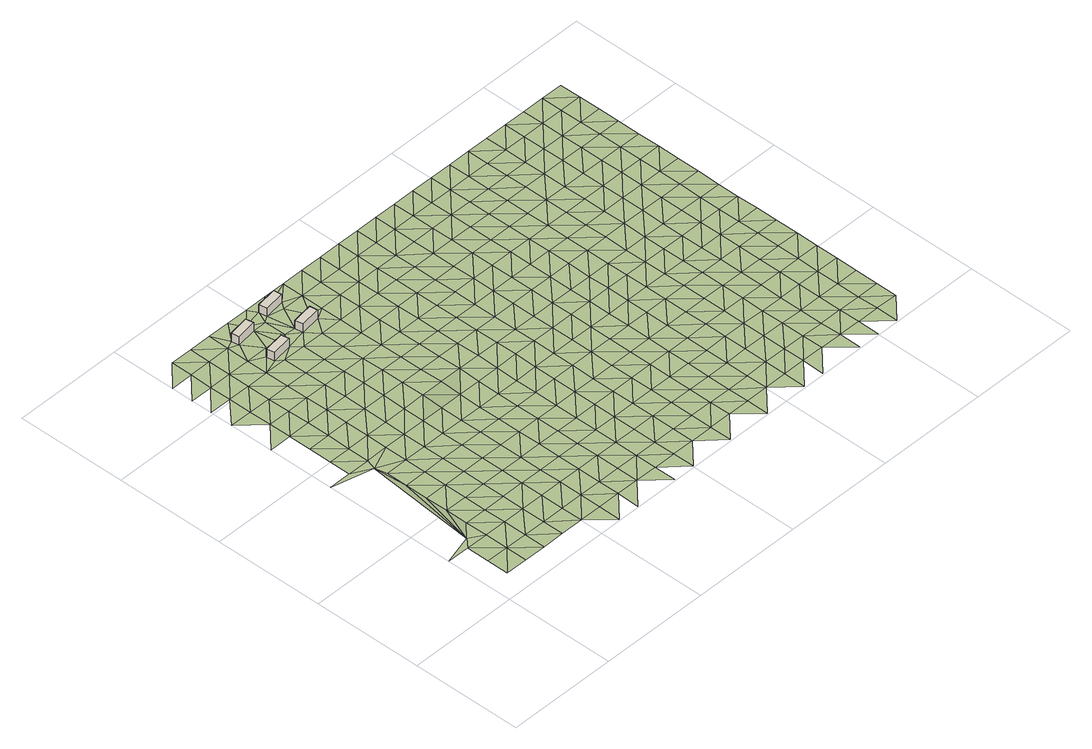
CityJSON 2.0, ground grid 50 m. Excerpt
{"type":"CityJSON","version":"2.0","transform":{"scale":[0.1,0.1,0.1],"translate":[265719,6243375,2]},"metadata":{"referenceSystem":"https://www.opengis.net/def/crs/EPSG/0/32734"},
"CityObjects":{
"building1":{"type":"Building","attributes":{"building":"transportation","building:levels":"1","footprint":{"type":"Polygon"},"plus_code":"CMX2X9XQ+XCV","ground_height":2.51,"building_height":4.1,"roof_height":6.61},"geometry":[{"type":"Solid","lod":"1","boundaries":[[[[0,1,2,3]],[[1,4,5,2]],[[4,6,7,5]],[[6,0,3,7]],[[3,2,5,7]],[[6,4,1,0]]]]}]},
"building2":{"type":"Building","attributes":{"building":"transportation","building:levels":"1","footprint":{"type":"Polygon"},"plus_code":"CJXVXQXP+X4W","ground_height":2.57,"building_height":4.1,"roof_height":6.67},"geometry":[{"type":"Solid","lod":"1","boundaries":[[[[8,9,10,11]],[[9,12,13,10]],[[12,14,15,13]],[[14,8,11,15]],[[11,10,13,15]],[[14,12,9,8]]]]}]},
"building3":{"type":"Building","attributes":{"building":"transportation","building:levels":"1","footprint":{"type":"Polygon"},"plus_code":"CMXXX3XF+XRX","ground_height":2.49,"building_height":4.1,"roof_height":6.59},"geometry":[{"type":"Solid","lod":"1","boundaries":[[[[16,17,18,19]],[[17,20,21,18]],[[20,22,23,21]],[[22,16,19,23]],[[19,18,21,23]],[[22,20,17,16]]]]}]},
"building4":{"type":"Building","attributes":{"building":"transportation","building:levels":"1","footprint":{"type":"Polygon"},"plus_code":"CMXRX9XM+XQV","ground_height":2.55,"building_height":4.1,"roof_height":6.65},"geometry":[{"type":"Solid","lod":"1","boundaries":[[[[24,25,26,27]],[[25,28,29,26]],[[28,30,31,29]],[[30,24,27,31]],[[27,26,29,31]],[[30,28,25,24]]]]}]},
"terrain1":{"type":"TINRelief","geometry":[{"type":"CompositeSurface","lod":"1","boundaries":[[[32,33,34]],[[35,36,37]],[[36,35,34]],[[37,38,35]],[[39,32,34]],[[39,34,35]],[[38,40,35]],[[41,32,39]],[[32,41,42]],[[43,39,35]],[[40,44,35]],[[32,42,45]],[[39,43,41]],[[43,35,44]],[[32,45,46]],[[47,48,49]],[[50,42,41]],[[49,32,46]],[[51,44,40]],[[41,43,50]],[[45,42,52]],[[50,53,42]],[[47,54,55]],[[43,44,56]],[[44,51,57]],[[45,52,46]],[[42,53,52]],[[47,49,54]],[[58,49,46]],[[56,50,43]],[[57,56,44]],[[59,60,61]],[[62,55,63]],[[64,58,46]],[[63,55,54]],[[65,53,50]],[[64,46,52]],[[66,57,51]],[[67,61,62]],[[68,49,58]],[[69,70,59]],[[65,50,56]],[[67,62,63]],[[53,71,52]],[[72,54,49]],[[73,70,69]],[[64,68,58]],[[71,53,65]],[[74,56,57]],[[75,59,61]],[[66,76,57]],[[77,61,67]],[[49,68,72]],[[78,63,54]],[[52,79,64]],[[80,73,81]],[[74,57,76]],[[75,61,77]],[[79,52,71]],[[82,69,59]],[[83,65,56]],[[54,72,78]],[[84,67,63]],[[85,68,64]],[[86,87,81]],[[71,65,83]],[[59,75,82]],[[83,56,74]],[[64,79,85]],[[88,73,69]],[[78,84,63]],[[66,89,76]],[[90,77,67]],[[91,86,92]],[[66,93,94]],[[72,68,95]],[[96,79,71]],[[88,69,82]],[[68,85,97]],[[98,81,73]],[[66,94,89]],[[67,84,90]],[[83,96,71]],[[72,95,78]],[[74,76,99]],[[100,75,77]],[[97,95,68]],[[85,79,101]],[[73,88,98]],[[86,81,102]],[[75,100,82]],[[74,99,83]],[[99,76,89]],[[100,77,90]],[[96,101,79]],[[92,86,102]],[[84,78,103]],[[93,104,94]],[[105,97,85]],[[95,106,78]],[[102,81,98]],[[107,96,83]],[[82,108,88]],[[101,105,85]],[[89,94,104]],[[84,103,90]],[[103,78,106]],[[108,82,100]],[[107,83,99]],[[109,95,97]],[[96,110,101]],[[98,88,111]],[[112,92,102]],[[105,113,97]],[[110,96,107]],[[108,111,88]],[[99,89,114]],[[100,90,115]],[[89,104,116]],[[103,117,90]],[[109,97,113]],[[118,106,95]],[[119,105,101]],[[102,98,120]],[[115,108,100]],[[107,99,114]],[[114,89,116]],[[115,90,117]],[[119,101,110]],[[111,121,98]],[[95,109,118]],[[120,112,102]],[[122,103,106]],[[104,123,124]],[[125,113,105]],[[98,121,120]],[[107,126,110]],[[127,111,108]],[[105,119,125]],[[124,116,104]],[[122,106,118]],[[108,115,127]],[[114,126,107]],[[128,117,103]],[[6,121,111]],[[129,109,113]],[[130,112,120]],[[113,125,131]],[[119,110,132]],[[6,111,0]],[[103,122,128]],[[126,133,110]],[[111,127,134]],[[111,134,0]],[[120,121,8]],[[115,117,135]],[[136,114,116]],[[137,116,124]],[[129,113,131]],[[138,118,109]],[[119,132,125]],[[132,110,133]],[[139,121,6]],[[115,135,127]],[[114,136,126]],[[120,14,130]],[[121,139,8]],[[136,116,137]],[[135,117,128]],[[120,8,14]],[[109,129,138]],[[140,122,118]],[[131,125,141]],[[134,127,142]],[[143,133,126]],[[132,141,125]],[[1,0,134]],[[140,118,138]],[[135,142,127]],[[144,130,14]],[[126,136,143]],[[139,6,4]],[[145,137,124]],[[146,128,122]],[[124,147,148]],[[8,139,9]],[[129,131,149]],[[141,150,131]],[[136,137,145]],[[151,132,133]],[[124,148,145]],[[122,140,146]],[[133,143,152]],[[142,153,134]],[[134,153,1]],[[129,149,138]],[[154,135,128]],[[14,12,144]],[[149,131,150]],[[4,9,139]],[[132,151,141]],[[151,133,152]],[[135,154,142]],[[143,136,155]],[[154,128,146]],[[138,156,140]],[[157,4,1]],[[155,136,145]],[[157,9,4]],[[158,150,141]],[[149,156,138]],[[159,152,143]],[[160,153,142]],[[16,1,153]],[[141,151,158]],[[161,12,9]],[[148,162,145]],[[140,163,146]],[[12,164,144]],[[157,1,16]],[[142,154,160]],[[155,159,143]],[[161,9,157]],[[163,140,156]],[[148,165,162]],[[166,149,150]],[[151,152,167]],[[150,158,168]],[[169,155,145]],[[146,170,154]],[[171,12,161]],[[161,157,22]],[[159,167,152]],[[153,160,172]],[[153,172,16]],[[22,157,16]],[[12,171,164]],[[169,145,162]],[[170,146,163]],[[168,166,150]],[[173,156,149]],[[158,151,174]],[[22,24,161]],[[154,175,160]],[[161,24,171]],[[167,174,151]],[[156,173,163]],[[155,176,159]],[[149,166,173]],[[155,169,177]],[[175,154,170]],[[178,162,165]],[[179,168,158]],[[24,22,180]],[[172,160,181]],[[17,16,172]],[[155,177,176]],[[174,179,158]],[[162,178,169]],[[182,170,163]],[[167,159,183]],[[184,164,171]],[[181,160,175]],[[182,163,173]],[[22,20,180]],[[166,168,185]],[[159,176,183]],[[179,186,168]],[[25,24,180]],[[187,175,170]],[[167,188,174]],[[172,181,189]],[[189,17,172]],[[184,171,190]],[[166,185,173]],[[169,191,177]],[[169,178,192]],[[185,168,186]],[[170,182,187]],[[167,183,188]],[[176,177,191]],[[179,174,193]],[[169,192,191]],[[17,194,20]],[[181,175,195]],[[175,187,196]],[[20,197,180]],[[17,189,194]],[[182,173,198]],[[197,25,180]],[[185,199,173]],[[174,188,193]],[[179,200,186]],[[175,196,195]],[[194,197,20]],[[192,178,201]],[[182,198,187]],[[176,202,183]],[[181,203,189]],[[204,184,190]],[[190,25,204]],[[198,173,199]],[[176,191,205]],[[201,178,206]],[[179,193,200]],[[207,185,186]],[[188,183,202]],[[204,25,197]],[[176,205,202]],[[181,195,203]],[[208,191,192]],[[196,187,209]],[[210,194,189]],[[208,192,201]],[[198,209,187]],[[207,186,200]],[[185,211,199]],[[197,194,210]],[[189,203,210]],[[212,205,191]],[[188,213,193]],[[188,202,214]],[[196,215,195]],[[185,207,211]],[[209,216,196]],[[212,191,208]],[[217,198,199]],[[218,201,206]],[[200,193,213]],[[188,214,213]],[[219,204,197]],[[203,195,215]],[[196,216,215]],[[197,210,220]],[[198,217,209]],[[205,221,202]],[[217,199,211]],[[212,222,205]],[[223,208,201]],[[197,220,219]],[[207,200,224]],[[221,214,202]],[[205,222,221]],[[200,213,225]],[[208,223,212]],[[226,216,209]],[[227,210,203]],[[223,201,218]],[[203,215,228]],[[211,207,224]],[[209,217,226]],[[224,200,225]],[[227,220,210]],[[203,228,227]],[[222,212,229]],[[213,214,230]],[[221,231,214]],[[217,211,232]],[[233,215,216]],[[212,223,229]],[[216,226,234]],[[230,225,213]],[[224,232,211]],[[214,231,230]],[[219,220,235]],[[233,228,215]],[[236,220,227]],[[216,234,233]],[[218,237,223]],[[226,217,238]],[[221,222,239]],[[222,229,240]],[[220,236,235]],[[232,238,217]],[[237,218,241]],[[224,225,242]],[[221,239,231]],[[222,240,239]],[[243,225,230]],[[223,244,229]],[[245,234,226]],[[228,246,227]],[[233,247,228]],[[242,232,224]],[[244,223,237]],[[238,245,226]],[[242,225,243]],[[230,231,248]],[[228,247,246]],[[249,236,227]],[[233,234,250]],[[240,229,251]],[[248,231,239]],[[251,229,244]],[[234,245,250]],[[252,238,232]],[[253,237,241]],[[254,232,242]],[[227,246,249]],[[236,255,235]],[[247,233,256]],[[257,243,230]],[[230,248,258]],[[237,253,244]],[[240,259,239]],[[232,254,252]],[[233,250,256]],[[251,260,240]],[[238,261,245]],[[236,249,255]],[[230,258,257]],[[262,242,243]],[[248,239,259]],[[246,247,263]],[[240,260,259]],[[251,244,264]],[[238,252,261]],[[247,256,263]],[[250,245,265]],[[264,244,253]],[[262,243,257]],[[266,254,242]],[[249,246,267]],[[268,258,248]],[[250,265,256]],[[260,251,269]],[[265,245,261]],[[268,248,259]],[[246,263,267]],[[242,262,266]],[[251,264,269]],[[252,254,270]],[[257,258,271]],[[272,255,249]],[[273,259,260]],[[256,274,263]],[[267,275,249]],[[268,271,258]],[[261,252,270]],[[254,266,270]],[[274,256,265]],[[273,260,269]],[[264,253,276]],[[249,275,272]],[[277,278,253]],[[262,257,279]],[[268,259,280]],[[281,267,263]],[[271,282,257]],[[264,276,269]],[[276,253,278]],[[280,259,273]],[[281,263,274]],[[262,279,266]],[[283,265,261]],[[279,257,282]],[[261,270,284]],[[267,285,275]],[[271,268,286]],[[283,261,284]],[[268,280,287]],[[267,281,288]],[[289,274,265]],[[290,273,269]],[[276,291,269]],[[270,266,292]],[[293,278,277]],[[279,294,266]],[[267,288,285]],[[268,287,286]],[[272,275,295]],[[273,290,280]],[[274,289,281]],[[271,296,282]],[[265,283,289]],[[290,269,291]],[[292,284,270]],[[266,294,292]],[[297,276,278]],[[275,285,295]],[[271,286,296]],[[298,279,282]],[[299,287,280]],[[281,300,288]],[[297,278,293]],[[280,290,299]],[[281,289,301]],[[302,291,276]],[[283,284,303]],[[304,284,292]],[[298,282,296]],[[305,294,279]],[[285,288,300]],[[281,301,300]],[[283,303,289]],[[287,306,286]],[[276,297,302]],[[303,284,304]],[[299,307,287]],[[290,291,308]],[[279,298,305]],[[309,292,294]],[[310,293,311]],[[296,286,306]],[[287,307,306]],[[312,295,285]],[[308,299,290]],[[313,301,289]],[[285,300,314]],[[308,291,302]],[[294,305,309]],[[313,289,303]],[[315,297,293]],[[316,304,292]],[[285,314,312]],[[317,298,296]],[[318,307,299]],[[296,306,319]],[[320,300,301]],[[315,293,310]],[[292,309,316]],[[318,299,308]],[[313,321,301]],[[322,303,304]],[[323,302,297]],[[317,296,319]],[[324,305,298]],[[320,314,300]],[[325,306,307]],[[301,321,320]],[[303,322,313]],[[297,315,323]],[[322,304,316]],[[325,307,318]],[[326,308,302]],[[298,317,324]],[[327,309,305]],[[328,319,306]],[[312,314,329]],[[321,313,330]],[[331,314,320]],[[326,302,323]],[[328,306,325]],[[310,332,315]],[[309,327,316]],[[333,318,308]],[[305,324,327]],[[313,322,330]],[[314,331,329]],[[332,310,334]],[[317,319,335]],[[320,321,336]],[[333,308,326]],[[328,337,319]],[[315,338,323]],[[316,339,322]],[[340,325,318]],[[321,330,336]],[[317,335,324]],[[338,315,332]],[[339,316,327]],[[335,319,337]],[[325,340,328]],[[340,318,333]],[[341,331,320]],[[330,322,342]],[[323,343,326]],[[320,336,344]],[[324,345,327]],[[343,323,338]],[[339,342,322]],[[337,328,346]],[[345,324,335]],[[320,344,341]],[[329,331,347]],[[326,348,333]],[[336,330,349]],[[328,340,346]],[[339,327,350]],[[342,349,330]],[[348,326,343]],[[332,351,338]],[[331,341,347]],[[350,327,345]],[[332,352,353]],[[354,335,337]],[[333,355,340]],[[356,344,336]],[[337,346,357]],[[351,343,338]],[[358,342,339]],[[332,353,351]],[[333,348,355]],[[349,356,336]],[[339,350,358]],[[354,337,357]],[[335,359,345]],[[341,344,360]],[[340,361,346]],[[361,340,355]],[[356,360,344]],[[342,362,349]],[[363,348,343]],[[335,354,359]],[[343,351,364]],[[342,358,365]],[[350,345,366]],[[357,346,367]],[[368,347,341]],[[362,356,349]],[[360,369,341]],[[342,365,362]],[[343,364,363]],[[367,346,361]],[[351,353,370]],[[350,366,358]],[[371,355,348]],[[345,359,366]],[[341,369,368]],[[353,372,370]],[[354,357,373]],[[355,371,361]],[[374,360,356]],[[348,363,371]],[[375,357,367]],[[376,364,351]],[[365,358,377]],[[374,356,362]],[[359,354,373]],[[351,370,376]],[[373,357,375]],[[366,377,358]],[[378,369,360]],[[362,365,379]],[[367,361,380]],[[361,371,381]],[[360,374,378]],[[363,364,382]],[[376,383,364]],[[365,377,379]],[[384,366,359]],[[370,372,385]],[[359,373,386]],[[361,381,380]],[[387,368,369]],[[363,382,371]],[[388,375,367]],[[369,378,389]],[[364,383,382]],[[385,376,370]],[[374,362,390]],[[359,386,384]],[[391,362,379]],[[392,377,366]],[[369,389,387]],[[367,380,388]],[[373,375,393]],[[381,371,394]],[[374,390,378]],[[391,390,362]],[[395,383,376]],[[366,384,392]],[[394,371,382]],[[393,386,373]],[[379,377,396]],[[395,376,385]],[[393,375,388]],[[389,378,397]],[[381,398,380]],[[379,396,391]],[[396,377,392]],[[398,381,394]],[[390,397,378]],[[399,382,383]],[[383,395,400]],[[387,389,401]],[[402,384,386]],[[380,403,388]],[[404,386,393]],[[389,397,401]],[[383,400,399]],[[398,403,380]],[[405,394,382]],[[406,390,391]],[[386,404,402]],[[396,407,391]],[[408,392,384]],[[409,393,388]],[[410,387,401]],[[406,391,407]],[[382,399,405]],[[403,411,388]],[[412,398,394]],[[413,397,390]],[[384,402,408]],[[414,396,392]],[[409,388,411]],[[415,404,393]],[[398,412,403]],[[412,394,405]],[[390,406,413]],[[416,401,397]],[[408,414,392]],[[404,415,402]],[[417,407,396]],[[393,409,415]],[[418,411,403]],[[416,397,413]],[[419,410,401]],[[396,414,417]],[[403,412,418]],[[408,402,420]],[[421,406,407]],[[401,416,419]],[[402,415,420]],[[409,411,422]],[[421,407,417]],[[411,418,423]],[[424,413,406]],[[409,422,415]],[[425,414,408]],[[420,426,408]],[[422,411,423]],[[406,421,424]],[[416,413,427]],[[425,408,426]],[[420,415,428]],[[429,417,414]],[[416,427,419]],[[428,415,422]],[[424,427,413]],[[421,417,429]],[[414,425,429]],[[430,426,420]],[[430,420,428]],[[424,421,431]],[[432,419,427]],[[421,429,431]],[[425,426,433]],[[434,426,430]],[[435,427,424]],[[425,433,429]],[[433,426,434]],[[431,436,424]],[[435,424,436]],[[437,432,427]],[[431,429,438]],[[438,429,433]],[[427,435,437]],[[439,436,431]],[[439,431,438]],[[435,436,440]],[[441,436,439]],[[435,440,437]],[[440,436,441]],[[442,437,440]]]}]}
},
"vertices":[
[370,1533,5],[463,1547,5],[463,1547,46],[370,1533,46],[458,1584,5],[458,1584,46],[364,1570,5],[364,1570,46],
[344,1688,6],[437,1702,6],[437,1702,47],[344,1688,47],[432,1739,6],[432,1739,47],[338,1724,6],[338,1724,47],
[557,1564,5],[650,1578,5],[650,1578,46],[557,1564,46],[645,1615,5],[645,1615,46],[551,1601,5],[551,1601,46],
[530,1721,5],[623,1735,5],[623,1735,46],[530,1721,46],[618,1772,5],[618,1772,46],[524,1758,5],[524,1758,46],
[136,343,8],[0,305,10],[100,305,8],[200,200,6],[100,200,8],[100,105,8],[200,105,6],[200,305,6],[300,105,6],[200,405,5],[200,505,5],[300,305,6],[300,200,6],[200,605,5],[200,710,5],[100,905,6],[0,905,6],[186,858,6],[300,405,5],[400,105,6],[300,605,5],[300,505,5],[200,905,6],[100,1000,7],[400,305,6],[400,200,6],[200,805,6],[100,1305,7],[0,1205,7],[100,1205,9],[100,1105,9],[200,1000,8],[300,710,5],[400,405,6],[501,105,6],[200,1105,9],[300,805,6],[100,1405,5],[0,1405,5],[400,505,6],[300,905,6],[100,1510,5],[501,305,6],[200,1305,7],[501,200,6],[200,1205,9],[300,1000,8],[400,605,7],[0,1510,5],[100,1605,5],[200,1405,5],[501,405,6],[300,1105,9],[400,710,7],[100,1705,6],[0,1605,5],[200,1510,5],[601,200,7],[300,1205,9],[0,1705,6],[100,1800,8],[601,5,6],[601,105,6],[400,905,6],[501,505,6],[400,805,6],[200,1605,5],[601,305,7],[300,1305,6],[501,605,7],[200,1705,6],[400,1105,10],[701,105,6],[501,710,7],[400,1000,8],[601,405,6],[300,1405,5],[501,905,6],[601,505,6],[300,1510,5],[200,1800,8],[501,805,6],[701,305,6],[400,1305,6],[701,200,6],[400,1205,10],[501,1000,9],[601,605,6],[300,1705,6],[300,1605,5],[501,1105,10],[701,5,5],[801,105,6],[601,710,6],[701,405,6],[400,1405,5],[501,1205,10],[601,905,6],[300,1800,8],[601,805,5],[701,605,6],[701,505,6],[400,1510,5],[501,1305,7],[801,305,6],[801,200,6],[601,1000,11],[400,1605,5],[601,1105,9],[701,710,6],[501,1405,5],[801,405,6],[400,1800,7],[901,200,6],[601,1205,9],[901,5,6],[901,105,6],[701,905,6],[701,805,5],[801,605,6],[801,505,6],[501,1510,5],[601,1305,6],[901,305,6],[701,1000,12],[501,1605,5],[801,710,5],[901,405,6],[601,1405,5],[501,1705,5],[1001,105,6],[701,1105,8],[501,1800,6],[1001,5,7],[801,905,7],[901,505,6],[801,805,5],[1001,200,6],[701,1205,8],[524,1758,6],[601,1510,5],[801,1000,11],[901,605,5],[701,1305,6],[1001,405,6],[1001,305,6],[1101,105,6],[901,710,5],[601,1705,5],[701,1405,5],[801,1105,7],[1001,505,6],[601,1800,6],[901,905,8],[901,805,5],[801,1205,7],[1001,605,6],[701,1510,5],[618,1772,6],[1101,305,6],[1101,200,6],[1001,710,6],[701,1605,5],[801,1405,5],[801,1305,6],[701,1705,5],[901,1105,7],[901,1000,11],[1001,805,7],[1202,105,6],[1101,505,6],[801,1510,6],[701,1800,6],[1101,405,7],[1202,5,7],[1001,905,10],[1202,200,6],[901,1205,7],[801,1605,5],[1001,1000,10],[1202,305,6],[1101,710,8],[1101,605,6],[901,1405,5],[901,1305,7],[1001,1105,7],[1302,105,6],[801,1800,6],[801,1705,5],[1202,505,6],[1202,405,7],[1302,200,6],[1101,905,9],[1101,805,9],[1001,1205,7],[901,1605,5],[901,1510,6],[1302,305,6],[1202,710,8],[1202,605,6],[1101,1000,8],[1001,1405,6],[1001,1305,7],[901,1800,6],[901,1705,5],[1402,105,6],[1101,1105,7],[1302,505,6],[1302,405,7],[1402,5,6],[1202,905,9],[1202,805,9],[1402,200,6],[1101,1205,7],[1001,1605,5],[1001,1510,6],[1302,605,7],[1001,1705,6],[1101,1305,7],[1402,305,6],[1202,1105,7],[1502,105,7],[1202,1000,8],[1001,1800,7],[1101,1405,6],[1302,805,9],[1302,710,9],[1402,505,7],[1402,405,7],[1202,1205,7],[1302,905,9],[1101,1510,6],[1502,200,6],[1202,1305,7],[1302,1000,8],[1101,1605,5],[1402,605,8],[1502,305,6],[1302,1105,8],[1402,710,8],[1101,1800,7],[1502,405,7],[1202,1405,6],[1101,1705,6],[1602,200,9],[1602,5,9],[1602,105,10],[1402,905,9],[1502,505,8],[1202,1510,7],[1402,805,9],[1302,1305,8],[1302,1205,8],[1202,1705,6],[1502,710,9],[1502,605,9],[1202,1605,6],[1302,1405,7],[1602,405,10],[1602,305,9],[1402,1105,8],[1702,105,9],[1402,1000,7],[1202,1800,7],[1502,805,9],[1702,200,9],[1502,905,9],[1602,505,10],[1302,1605,7],[1302,1510,7],[1702,305,9],[1402,1305,8],[1402,1205,8],[1502,1000,7],[1602,710,9],[1602,605,10],[1702,405,9],[1502,1105,8],[1802,105,8],[1702,5,8],[1302,1800,6],[1402,1405,7],[1302,1705,6],[1802,200,8],[1502,1205,8],[1602,905,8],[1702,505,11],[1602,805,10],[1402,1605,7],[1402,1510,7],[1502,1305,8],[1802,305,8],[1602,1000,7],[1702,605,11],[1802,405,7],[1602,1105,8],[1702,710,10],[1402,1800,6],[1502,1405,8],[1402,1705,6],[1902,105,7],[1802,505,9],[1902,5,8],[1702,905,8],[1502,1510,6],[1702,805,9],[1902,200,5],[1602,1205,8],[1802,605,10],[1502,1705,6],[1602,1305,8],[1902,305,5],[1502,1605,7],[1702,1000,7],[1802,710,9],[1502,1800,6],[1902,405,5],[1602,1405,8],[1702,1105,8],[2002,200,5],[2002,5,7],[2002,105,7],[1802,905,7],[1902,505,7],[1602,1510,7],[1802,805,8],[1702,1205,8],[1802,1000,7],[1602,1605,6],[1902,605,8],[1702,1405,8],[2002,405,5],[2002,305,5],[1702,1305,8],[1802,1105,9],[1902,710,8],[1602,1800,6],[1602,1705,6],[2102,105,7],[2002,505,7],[2102,5,7],[1902,905,6],[1702,1510,7],[1902,805,8],[2102,200,5],[1802,1205,9],[1702,1605,6],[1802,1305,9],[2002,710,8],[2002,605,8],[2102,405,5],[2102,305,5],[1902,1105,9],[2203,105,5],[1902,1000,7],[1702,1800,6],[2002,805,8],[1702,1705,6],[1802,1510,8],[1802,1405,8],[1902,1205,9],[2002,905,6],[2102,505,7],[2203,200,4],[1902,1305,9],[1802,1605,7],[2102,605,8],[2203,405,5],[2203,305,4],[1802,1705,6],[2002,1105,9],[2102,710,8],[2002,1000,7],[2203,505,7],[1902,1510,8],[1902,1405,8],[2002,1205,9],[2102,905,6],[1802,1800,6],[2102,805,8],[2203,605,7],[1902,1605,7],[2002,1305,9],[2102,1000,7],[1902,1705,6],[2002,1405,8],[2203,710,7],[1902,1800,6],[2102,1105,9],[2002,1510,8],[2203,905,5],[2203,805,7],[2002,1605,7],[2102,1305,9],[2102,1205,9],[2002,1705,6],[2203,1000,6],[2102,1405,8],[2203,1105,8],[2102,1510,8],[2002,1800,6],[2203,1305,9],[2203,1205,8],[2102,1705,6],[2102,1605,7],[2102,1800,6],[2203,1405,8],[2203,1510,8],[2203,1705,6],[2203,1605,8],[2203,1800,6]
]}
